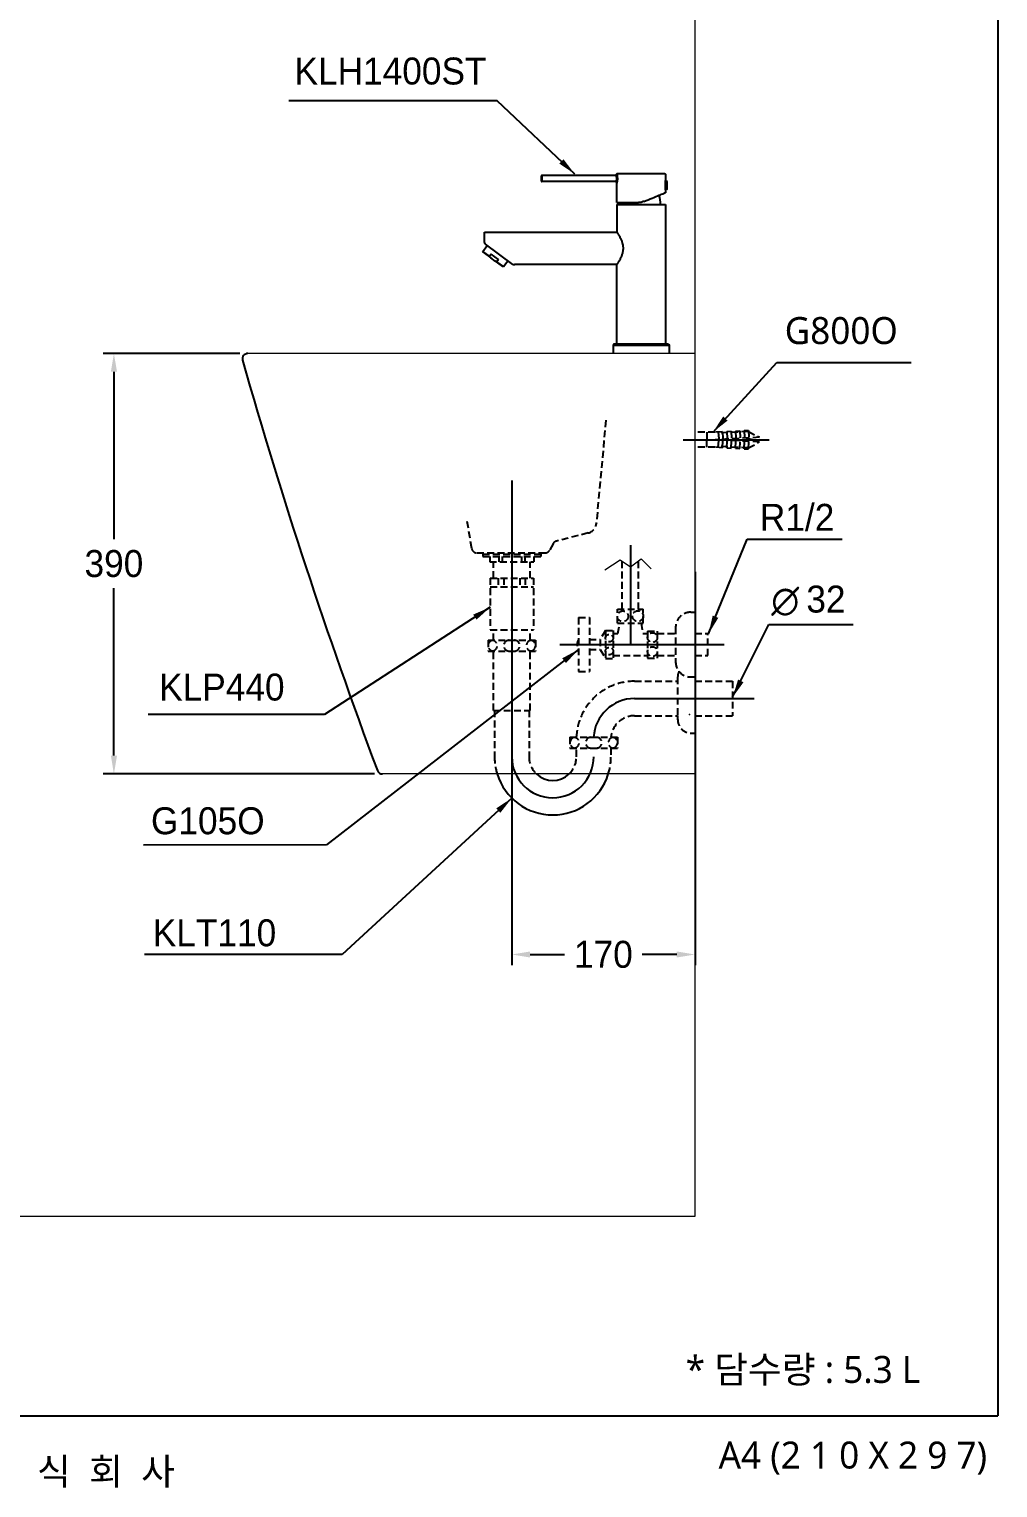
# Model space of a CAD drawing. Header units: millimetres. Extents: x 0 to 1800, y -67 to 2530.
# Drawn here: x 901 to 1800, y -67 to 1286 of the extents above; entities that cross this region are included whole.
import ezdxf
from ezdxf.enums import TextEntityAlignment as Align
from ezdxf.lldxf.tags import DXFTag

# ---------------------------------------------------------------- set-up
doc = ezdxf.new("R2010")
doc.units = ezdxf.units.MM
doc.linetypes.add('DASHED2', pattern=[9.525, 6.35, -3.175])
doc.layers.get('Defpoints').update_dxf_attribs({"color": 1})
for name, color, linetype in [('61', 7, 'Continuous'), ('TEXT', 7, 'Continuous'), ('내부선 및 부속', 4, 'Continuous'), ('도각라인', 7, 'Continuous'), ('외형선', 3, 'Continuous'), ('점선', 6, 'DASHED2'), ('중심선', 1, 'DASHED'), ('치수선', 7, 'Continuous')]:
    doc.layers.add(name, color=color, linetype=linetype)
doc.styles.add('140911', font='HBATANG.TTF')
doc.styles.add('____', font='')
doc.styles.add('맑은고딕_치수', font='malgun.ttf', dxfattribs={"height": 25})
doc.styles.add('맑은고딕_통일', font='malgun.ttf', dxfattribs={"height": 25})
doc.styles.add('타이틀', font='H2GTRM.TTF', dxfattribs={"height": 25})
doc.styles.get('____').set_extended_font_data('굴림')
tags = doc.linetypes.add('DASHED', pattern=[25.72, 12.86, -12.86]).pattern_tags.tags
tags[6:7] = [DXFTag(74, 4), DXFTag(75, 0), DXFTag(340, '0'), DXFTag(46, 0.0), DXFTag(50, 0.0), DXFTag(44, 0.0), DXFTag(45, 0.0)]
tags[4:5] = [DXFTag(74, 4), DXFTag(75, 0), DXFTag(340, '0'), DXFTag(46, 0.0), DXFTag(50, 0.0), DXFTag(44, 0.0), DXFTag(45, 0.0)]
doc.dimstyles.new('MSADIM', dxfattribs={"dimtxt": 33, "dimasz": 17, "dimexe": 10, "dimexo": 7.5, "dimgap": 10, "dimtad": 0, "dimtih": 1, "dimtoh": 1, "dimdec": 0, "dimzin": 1, "dimdsep": 46, "dimtxsty": '____', "dimcen": 11.25, "dimadec": 0, "dimazin": 0, "dimtfac": 1, "dimtdec": 0, "dimtix": 1, "dimtmove": 0, "dimatfit": 3, "dimfxl": 0, "dimtolj": 1, "dimtzin": 1, "dimarcsym": 0})

# ---------------------------------------------------------------- blocks, each defined once
blk = doc.blocks.new('*D1')
at = {"color": 0, "lineweight": -2}
for p, q in [((1519, 782.6), (1519, 417.7)), ((1349, 603.6), (1349, 417.7)), ((1366, 427.7), (1398, 427.7)), ((1502, 427.7), (1469.9, 427.7))]:
    blk.add_line(p, q, dxfattribs=at)
at = {"color": 0}
for points in [[(1366, 430.5), (1366, 424.9), (1349, 427.7)], [(1502, 430.5), (1502, 424.9), (1519, 427.7)]]:
    blk.add_solid(points, dxfattribs=at)
at = {"layer": 'Defpoints', "color": 0}
for p in [(1519, 790.1), (1349, 611.1), (1519, 427.7)]:
    blk.add_point(p, dxfattribs=at)
at = {"color": 0, "insert": (1434, 427.7), "char_height": 25, "attachment_point": 5, "style": '____'}
blk.add_mtext('\\A1;170', dxfattribs=at)
blk = doc.blocks.new('*D13')
at = {"color": 0, "lineweight": -2}
for p, q in [((1096.5, 985.1), (969.8, 985.1)), ((979.8, 968.1), (979.8, 812.9)), ((979.8, 612.1), (979.8, 767.3)), ((1221.5, 595.1), (969.8, 595.1))]:
    blk.add_line(p, q, dxfattribs=at)
at = {"color": 0}
for points in [[(977, 968.1), (982.7, 968.1), (979.8, 985.1)], [(977, 612.1), (982.7, 612.1), (979.8, 595.1)]]:
    blk.add_solid(points, dxfattribs=at)
at = {"layer": 'Defpoints', "color": 0}
for p in [(1104, 985.1), (979.8, 595.1), (1229, 595.1)]:
    blk.add_point(p, dxfattribs=at)
at = {"color": 0, "insert": (979.8, 790.1), "char_height": 25, "attachment_point": 5, "style": '____'}
blk.add_mtext('\\A1;390', dxfattribs=at)

msp = doc.modelspace()

# ---------------------------------------------------------------- linework, layer by layer
at = {"layer": '61', "lineweight": 18}
msp.add_point((1513.8, 650.3), dxfattribs=at)
at = {"layer": '내부선 및 부속', "lineweight": -3}
for p, q in [((1376.3, 1149.9), (1376.3, 1147.4)), ((1376.8, 1150.4), (1376.8, 1147.4)), ((1376.8, 1150.4), (1445.3, 1150.4)), ((1491.6, 1151.2), (1491.6, 1145.5)), ((1376.3, 1147.4), (1376.3, 1144.9)), ((1376.8, 1147.4), (1376.8, 1144.4)), ((1445.3, 1144.4), (1376.8, 1144.4)), ((1446.5, 1125.1), (1446.4, 1143.2)), ((1446.4, 1143.2), (1446.4, 1143.2)), ((1491.5, 1139.3), (1491.3, 1139.3)), ((1491.4, 1143), (1491.5, 1143)), ((1491.5, 1136.8), (1491.5, 1145.5)), ((1491.5, 1136.9), (1491.5, 1134.1)), ((1492.5, 1136.8), (1491.5, 1136.8)), ((1491.5, 1136.8), (1492.5, 1136.8)), ((1491.6, 1145.5), (1492.5, 1145.5)), ((1492.5, 1136.8), (1492.5, 1145.5)), ((1446.5, 1123.1), (1491.5, 1123.1)), ((1446.5, 1123.1), (1446.5, 1097.6)), ((1486.6, 1123.3), (1486.6, 1123.3)), ((1491.5, 1123.1), (1491.5, 993.6)), ((1323.7, 1088.1), (1323.7, 1097.6)), ((1323.7, 1097.6), (1324.7, 1097.6)), ((1324.7, 1097.6), (1446.5, 1097.6)), ((1322.2, 1079.7), (1326.3, 1085.2)), ((1350, 1067.6), (1324.5, 1086.5)), ((1322.4, 1079), (1322.2, 1079.7)), ((1328.3, 1075.2), (1322.2, 1079.7)), ((1322.4, 1079), (1329.4, 1073.8)), ((1329.8, 1077.2), (1328.3, 1075.2)), ((1333.5, 1070.8), (1329.4, 1073.8)), ((1336.6, 1072.2), (1329.8, 1077.2)), ((1333.5, 1070.8), (1340.5, 1065.6)), ((1336.6, 1072.2), (1335.2, 1070.2)), ((1341.2, 1065.7), (1335.2, 1070.2)), ((1341.2, 1065.7), (1345.3, 1071.1)), ((1341.2, 1065.7), (1340.5, 1065.6)), ((1350, 1067.6), (1351.7, 1067.6)), ((1446.5, 1067.6), (1351.5, 1067.6)), ((1446.5, 993.6), (1446.5, 1067.6)), ((1443, 992.6), (1443, 985.1)), ((1495, 992.6), (1443, 992.6)), ((1494, 993.6), (1444, 993.6)), ((1495, 992.6), (1495, 985.1))]:
    msp.add_line(p, q, dxfattribs=at)
at = {"layer": '내부선 및 부속'}
msp.add_line((1491, 1151.8), (1446.9, 1151.8), dxfattribs=at)
at = {"layer": '내부선 및 부속', "lineweight": -3}
for centre, radius, start, end in [((1376.8, 1149.9), 0.5, 90, 180), ((1376.8, 1144.9), 0.5, 180, 270), ((1479.7, 1123), 28.4, 175.7529, 179.7977), ((1444, 992.6), 1, 90, 180), ((1446.2, 994.6), 1, 270, 284.4784)]:
    msp.add_arc(centre, radius, start, end, dxfattribs=at)
at = {"layer": '내부선 및 부속'}
msp.add_arc((1445.1, 1143.2), 1.23, 0.8114, 81.1264, dxfattribs=at)
at = {"layer": '내부선 및 부속', "lineweight": -3, "extrusion": (0, 0, -1)}
for centre, radius, start, end in [((-1458.3, 1123), 28.4, 162.2974, 179.4652), ((-1491.7, 994.6), 1, 270, 284.4788), ((-1494, 992.6), 1, 90, 180)]:
    msp.add_arc(centre, radius, start, end, dxfattribs=at)
at = {"layer": '내부선 및 부속', "linetype": 'Continuous'}
for radius, start, end in [(54, 197.2353, 342.7647), (22, 226.6583, 313.3417)]:
    msp.add_arc((1387, 611.1), radius, start, end, dxfattribs=at)
at = {"layer": '내부선 및 부속', "lineweight": -3, "extrusion": (0, 0, -1)}
for major_axis, start_param, end_param in [((-19.2, 0), 2.912682, 3.141593), ((19.2, 0), 0, 0.228911)]:
    msp.add_ellipse((1473.8, 1141.1), major_axis=major_axis, ratio=0.999887, start_param=start_param, end_param=end_param, dxfattribs=at)
at = {"layer": '내부선 및 부속', "lineweight": -3}
for points, weights in [([(1446.3, 1151.1), (1446.1, 1150.7), (1445.7, 1150.4), (1445.2, 1150.4)], [0.955156664612, 0.862454570136, 0.877403186498, 1.0000025137]), ([(1446.3, 1151.3), (1446.3, 1151.2), (1446.3, 1151.2), (1446.3, 1151.1)], [1.00001310391, 0.982984306088, 0.968032165351, 0.9551566817])]:
    msp.add_rational_spline(points, weights, degree=3, dxfattribs=at)
for points, knots in [([(1445.3, 1150.4), (1445.3, 1150.4), (1445.3, 1150.4), (1445.4, 1150.4), (1445.4, 1150.4), (1445.4, 1150.4), (1445.4, 1150.4), (1445.4, 1150.4), (1445.4, 1150.4), (1445.4, 1150.4), (1445.4, 1150.4), (1445.4, 1150.4), (1445.4, 1150.4), (1445.4, 1150.4), (1445.4, 1150.4), (1445.4, 1150.4), (1445.4, 1150.4), (1445.4, 1150.4), (1445.4, 1150.4), (1445.4, 1150.4), (1445.4, 1150.4), (1445.4, 1150.4), (1445.4, 1150.3), (1445.4, 1150.3), (1445.4, 1150.3), (1445.4, 1150.3), (1445.5, 1150.3), (1445.5, 1150.2), (1445.5, 1150.2), (1445.5, 1150.2), (1445.5, 1150.2), (1445.5, 1150.2), (1445.5, 1150.1), (1445.5, 1150.1), (1445.5, 1150.1), (1445.5, 1150.1), (1445.5, 1150.1), (1445.5, 1150.1)], [-0.209397, -0.209397, -0.209397, -0.209397, 0, 0, 0, 0.002393, 0.018705, 0.034194, 0.04886, 0.062703, 0.075723, 0.08792, 0.099294, 0.109845, 0.119573, 0.128478, 0.13656, 0.143819, 0.150255, 0.155868, 0.182678, 0.239411, 0.326063, 0.442631, 0.495861, 0.546574, 0.594773, 0.640459, 0.683634, 0.724301, 0.761364, 0.7992, 0.837808, 0.877192, 0.91735, 0.958286, 1, 1, 1, 1]), ([(1445.5, 1150.1), (1445.6, 1150.1), (1445.6, 1150), (1445.6, 1150), (1445.6, 1150), (1445.6, 1150), (1445.6, 1150), (1445.6, 1150), (1445.6, 1150), (1445.6, 1149.9), (1445.6, 1149.9), (1445.6, 1149.9), (1445.6, 1149.9), (1445.6, 1149.9), (1445.6, 1149.9), (1445.6, 1149.8), (1445.6, 1149.8), (1445.7, 1149.8), (1445.7, 1149.8), (1445.7, 1149.8), (1445.7, 1149.8), (1445.7, 1149.7), (1445.7, 1149.7), (1445.7, 1149.7), (1445.7, 1149.7), (1445.7, 1149.7), (1445.7, 1149.7), (1445.7, 1149.6), (1445.7, 1149.6), (1445.7, 1149.6), (1445.7, 1149.6), (1445.7, 1149.6), (1445.8, 1149.5), (1445.8, 1149.5), (1445.8, 1149.5), (1445.8, 1149.5), (1445.8, 1149.4), (1445.8, 1149.4), (1445.8, 1149.3), (1445.8, 1149.3), (1445.9, 1149.2), (1445.9, 1149.1), (1445.9, 1149.1), (1445.9, 1149), (1445.9, 1148.9), (1445.9, 1148.9), (1446, 1148.8), (1446, 1148.7), (1446, 1148.6), (1446, 1148.5), (1446, 1148.4), (1446.1, 1148.2), (1446.1, 1148.1), (1446.1, 1147.9), (1446.1, 1147.8), (1446.1, 1147.7), (1446.1, 1147.5), (1446.1, 1147.4), (1446.1, 1147.2), (1446.1, 1146.9), (1446.1, 1146.7), (1446.1, 1146.4), (1446, 1146.1), (1446, 1145.8), (1445.9, 1145.6), (1445.9, 1145.5), (1445.9, 1145.3), (1445.8, 1145.2), (1445.8, 1145.1), (1445.7, 1145), (1445.7, 1144.9), (1445.7, 1144.9), (1445.7, 1144.8), (1445.6, 1144.8), (1445.6, 1144.7), (1445.6, 1144.7), (1445.6, 1144.7), (1445.6, 1144.7), (1445.6, 1144.6), (1445.6, 1144.6), (1445.5, 1144.6), (1445.5, 1144.6), (1445.5, 1144.6), (1445.5, 1144.6), (1445.5, 1144.6), (1445.5, 1144.6), (1445.5, 1144.6), (1445.5, 1144.6), (1445.5, 1144.6), (1445.5, 1144.6), (1445.5, 1144.6), (1445.5, 1144.5), (1445.5, 1144.5), (1445.5, 1144.5), (1445.5, 1144.5), (1445.5, 1144.5), (1445.5, 1144.5), (1445.5, 1144.5), (1445.5, 1144.5), (1445.5, 1144.5), (1445.5, 1144.5), (1445.5, 1144.5), (1445.5, 1144.5), (1445.5, 1144.5), (1445.5, 1144.5), (1445.5, 1144.5), (1445.5, 1144.5), (1445.5, 1144.5), (1445.5, 1144.5), (1445.5, 1144.5), (1445.5, 1144.5), (1445.4, 1144.5), (1445.4, 1144.5), (1445.4, 1144.5), (1445.4, 1144.5), (1445.4, 1144.5), (1445.4, 1144.5), (1445.4, 1144.5), (1445.4, 1144.5), (1445.4, 1144.5), (1445.4, 1144.5), (1445.4, 1144.5), (1445.4, 1144.4), (1445.4, 1144.4), (1445.4, 1144.4), (1445.4, 1144.4), (1445.4, 1144.4), (1445.4, 1144.4)], [0, 0, 0, 0, 0.003821, 0.007642, 0.011463, 0.015284, 0.019106, 0.022929, 0.026751, 0.030574, 0.034397, 0.038221, 0.042045, 0.045869, 0.049693, 0.053518, 0.057343, 0.061169, 0.064995, 0.068821, 0.072648, 0.076474, 0.080302, 0.084129, 0.087957, 0.091785, 0.095614, 0.099442, 0.103272, 0.107101, 0.110931, 0.114761, 0.118592, 0.122423, 0.126254, 0.130085, 0.133917, 0.14478, 0.155666, 0.166576, 0.177509, 0.188466, 0.199448, 0.210455, 0.221487, 0.232545, 0.243629, 0.254739, 0.265875, 0.28557, 0.304959, 0.324047, 0.342838, 0.361336, 0.379548, 0.397476, 0.415127, 0.432506, 0.464115, 0.495808, 0.527618, 0.56918, 0.612842, 0.65866, 0.680764, 0.704971, 0.731284, 0.759706, 0.790239, 0.806154, 0.821057, 0.834946, 0.847821, 0.859684, 0.870532, 0.880368, 0.889189, 0.896998, 0.903792, 0.909574, 0.914341, 0.918095, 0.920836, 0.922563, 0.923277, 0.925206, 0.92713, 0.929049, 0.930964, 0.932873, 0.934777, 0.936676, 0.938571, 0.94046, 0.942344, 0.944224, 0.946098, 0.947968, 0.949832, 0.951692, 0.953546, 0.955396, 0.95724, 0.95908, 0.960914, 0.962744, 0.964569, 0.966388, 0.968203, 0.970013, 0.971818, 0.973618, 0.975412, 0.977202, 0.978987, 0.980767, 0.982542, 0.984312, 0.986077, 0.987838, 0.989593, 0.991343, 0.993088, 0.994829, 0.996564, 0.998294, 1, 1, 1, 1]), ([(1446.9, 1151.8), (1446.9, 1151.8), (1446.8, 1151.8), (1446.8, 1151.7), (1446.8, 1151.7), (1446.7, 1151.7), (1446.5, 1151.6), (1446.4, 1151.4), (1446.3, 1151.3), (1446.3, 1151.3)], [-0.074984, -0.074984, -0.074984, -0.074984, 0, 0, 0, 0.191666, 0.54292, 0.894174, 1, 1, 1, 1]), ([(1446.7, 1151.1), (1446.7, 1151.1), (1446.7, 1151.1), (1446.7, 1151.1), (1446.7, 1151.2), (1446.7, 1151.2), (1446.7, 1151.2), (1446.7, 1151.2), (1446.7, 1151.2), (1446.7, 1151.2), (1446.7, 1151.2), (1446.7, 1151.2), (1446.7, 1151.2), (1446.6, 1151.2), (1446.6, 1151.2), (1446.6, 1151.2), (1446.6, 1151.2), (1446.6, 1151.2), (1446.6, 1151.2), (1446.6, 1151.3), (1446.6, 1151.3), (1446.6, 1151.3), (1446.6, 1151.3), (1446.6, 1151.3), (1446.6, 1151.3), (1446.6, 1151.3), (1446.6, 1151.3), (1446.6, 1151.3), (1446.6, 1151.3), (1446.6, 1151.3), (1446.5, 1151.3), (1446.5, 1151.3), (1446.5, 1151.3), (1446.5, 1151.3), (1446.5, 1151.3), (1446.5, 1151.3), (1446.5, 1151.3), (1446.5, 1151.3), (1446.5, 1151.3), (1446.5, 1151.3), (1446.5, 1151.3), (1446.5, 1151.3), (1446.5, 1151.3)], [0, 0, 0, 0, 0.023127, 0.046347, 0.06966, 0.093066, 0.116565, 0.140157, 0.163843, 0.187622, 0.211494, 0.235461, 0.259521, 0.283676, 0.307926, 0.332271, 0.356712, 0.381248, 0.405881, 0.43061, 0.455436, 0.48036, 0.505382, 0.530502, 0.555721, 0.58104, 0.606458, 0.631976, 0.657595, 0.683315, 0.709137, 0.73506, 0.761086, 0.787215, 0.813448, 0.839784, 0.866224, 0.892769, 0.919418, 0.946173, 0.973033, 1, 1, 1, 1]), ([(1446.5, 1143.2), (1446.5, 1143.2), (1446.5, 1143.2), (1446.5, 1143.2), (1446.5, 1143.2), (1446.5, 1143.2), (1446.5, 1143.2), (1446.5, 1143.2), (1446.5, 1143.2), (1446.5, 1143.2), (1446.5, 1143.2), (1446.5, 1143.2), (1446.5, 1143.2), (1446.6, 1143.2), (1446.6, 1143.2), (1446.6, 1143.2), (1446.6, 1143.2), (1446.6, 1143.2), (1446.6, 1143.2), (1446.6, 1143.2), (1446.6, 1143.2), (1446.6, 1143.2), (1446.6, 1143.3), (1446.6, 1143.3), (1446.6, 1143.3), (1446.6, 1143.3), (1446.6, 1143.3), (1446.6, 1143.3), (1446.6, 1143.3), (1446.6, 1143.3), (1446.6, 1143.3), (1446.6, 1143.3), (1446.6, 1143.3), (1446.6, 1143.3), (1446.6, 1143.3), (1446.6, 1143.3), (1446.6, 1143.3), (1446.6, 1143.3), (1446.7, 1143.3), (1446.7, 1143.4), (1446.7, 1143.4), (1446.7, 1143.4), (1446.7, 1143.4), (1446.7, 1143.4), (1446.7, 1143.4), (1446.7, 1143.4), (1446.7, 1143.4), (1446.7, 1143.4), (1446.7, 1143.4), (1446.7, 1143.4), (1446.7, 1143.5), (1446.8, 1143.6), (1446.8, 1143.7), (1446.9, 1143.9), (1446.9, 1144.1), (1447, 1144.3), (1447, 1144.6), (1447.1, 1144.9), (1447.1, 1145.2), (1447.2, 1145.6), (1447.2, 1146), (1447.3, 1146.4), (1447.3, 1146.9), (1447.3, 1147.4), (1447.3, 1147.8), (1447.2, 1148.2), (1447.2, 1148.5), (1447.2, 1148.9), (1447.1, 1149.2), (1447.1, 1149.5), (1447.1, 1149.8), (1447, 1150.1), (1447, 1150.2), (1446.9, 1150.4), (1446.9, 1150.4), (1446.9, 1150.5), (1446.9, 1150.5), (1446.9, 1150.5), (1446.9, 1150.6), (1446.9, 1150.6), (1446.9, 1150.7), (1446.9, 1150.7), (1446.8, 1150.8), (1446.8, 1150.8), (1446.8, 1150.8), (1446.8, 1150.9), (1446.8, 1150.9), (1446.8, 1150.9), (1446.8, 1151), (1446.8, 1151), (1446.8, 1151), (1446.8, 1151.1), (1446.7, 1151.1), (1446.7, 1151.1), (1446.7, 1151.1)], [-0.000001, -0.000001, -0.000001, -0.000001, 0, 0, 0, 0.002658, 0.005314, 0.007968, 0.010619, 0.013269, 0.015916, 0.018562, 0.021206, 0.023848, 0.02649, 0.029129, 0.031768, 0.034406, 0.037042, 0.039678, 0.042314, 0.044949, 0.047583, 0.050218, 0.052852, 0.055486, 0.058121, 0.060756, 0.063391, 0.066027, 0.068664, 0.071301, 0.073939, 0.076579, 0.07922, 0.081862, 0.084506, 0.087151, 0.089798, 0.092447, 0.095098, 0.097751, 0.100407, 0.103065, 0.105725, 0.108388, 0.111054, 0.113723, 0.116395, 0.11907, 0.121749, 0.152939, 0.184005, 0.215157, 0.246605, 0.278292, 0.3098, 0.341343, 0.373138, 0.415702, 0.457931, 0.500353, 0.543038, 0.585266, 0.627561, 0.659344, 0.690857, 0.72231, 0.753911, 0.785189, 0.816248, 0.847291, 0.87852, 0.884373, 0.89021, 0.896033, 0.901844, 0.907642, 0.913431, 0.919211, 0.924983, 0.93075, 0.936512, 0.942271, 0.948028, 0.953785, 0.959543, 0.965303, 0.971068, 0.976838, 0.982614, 0.988399, 0.994194, 1, 1, 1, 1]), ([(1491, 1151.8), (1491, 1151.8), (1491.1, 1151.7), (1491.3, 1151.7), (1491.4, 1151.6), (1491.5, 1151.5), (1491.5, 1151.3), (1491.6, 1151.2), (1491.6, 1151.1)], [0, 0, 0, 0, 0.239274, 0.368404, 0.500176, 0.631917, 0.760967, 1, 1, 1, 1]), ([(1445.4, 1144.4), (1445.4, 1144.4), (1445.4, 1144.4), (1445.4, 1144.4), (1445.4, 1144.4), (1445.4, 1144.4), (1445.4, 1144.4), (1445.4, 1144.4), (1445.4, 1144.4), (1445.4, 1144.4), (1445.4, 1144.4), (1445.4, 1144.4), (1445.4, 1144.4), (1445.4, 1144.4), (1445.4, 1144.4), (1445.4, 1144.4), (1445.4, 1144.4), (1445.4, 1144.4), (1445.4, 1144.4), (1445.4, 1144.4), (1445.4, 1144.4), (1445.4, 1144.4), (1445.4, 1144.4), (1445.4, 1144.4), (1445.4, 1144.4), (1445.4, 1144.4), (1445.4, 1144.4), (1445.4, 1144.4), (1445.3, 1144.4), (1445.3, 1144.4), (1445.3, 1144.4), (1445.3, 1144.4), (1445.3, 1144.4), (1445.3, 1144.4), (1445.3, 1144.4), (1445.3, 1144.4), (1445.3, 1144.4), (1445.3, 1144.4), (1445.3, 1144.4), (1445.3, 1144.4)], [0, 0, 0, 0, 0.000343, 0.029579, 0.058732, 0.087799, 0.116783, 0.145683, 0.174499, 0.203231, 0.231879, 0.260443, 0.288923, 0.317319, 0.345631, 0.373859, 0.402003, 0.430064, 0.45804, 0.485933, 0.513742, 0.541467, 0.569109, 0.596666, 0.624141, 0.651531, 0.678838, 0.706061, 0.7332, 0.760256, 0.787228, 0.814117, 0.840922, 0.867644, 0.894282, 0.920836, 0.947308, 0.973696, 1, 1, 1, 1]), ([(1491.5, 1144.1), (1491.5, 1144), (1491.5, 1144), (1491.5, 1143.9), (1491.5, 1143.9), (1491.5, 1143.8), (1491.5, 1143.8), (1491.5, 1143.8), (1491.4, 1143.7), (1491.4, 1143.5), (1491.4, 1143.3), (1491.4, 1143.1), (1491.4, 1143), (1491.4, 1142.9), (1491.4, 1142.8), (1491.3, 1142.8), (1491.3, 1142.6), (1491.3, 1142.4), (1491.3, 1142.2), (1491.3, 1142), (1491.3, 1142), (1491.3, 1141.9), (1491.3, 1141.9), (1491.3, 1141.8), (1491.3, 1141.7), (1491.3, 1141.4), (1491.3, 1141.2), (1491.3, 1141), (1491.3, 1140.9), (1491.3, 1140.7), (1491.3, 1140.7), (1491.3, 1140.7), (1491.3, 1140.6), (1491.3, 1140.5), (1491.3, 1140.3), (1491.3, 1140.1), (1491.3, 1139.9), (1491.3, 1139.8), (1491.3, 1139.7), (1491.3, 1139.6), (1491.3, 1139.6), (1491.3, 1139.4), (1491.3, 1139.2), (1491.3, 1139), (1491.4, 1138.9), (1491.4, 1138.8), (1491.4, 1138.8), (1491.4, 1138.7), (1491.4, 1138.7), (1491.4, 1138.6), (1491.4, 1138.6), (1491.4, 1138.4), (1491.4, 1138.3), (1491.4, 1138.2), (1491.4, 1138.1), (1491.4, 1138.1), (1491.5, 1138.1), (1491.5, 1138), (1491.5, 1138), (1491.5, 1138), (1491.5, 1137.9), (1491.5, 1137.9), (1491.5, 1137.8), (1491.5, 1137.8), (1491.5, 1137.8), (1491.5, 1137.7), (1491.5, 1137.7), (1491.5, 1137.7), (1491.5, 1137.7), (1491.5, 1137.7)], [0, 0, 0, 0, 0.034606, 0.034606, 0.053171, 0.062454, 0.062454, 0.071736, 0.071736, 0.108867, 0.145997, 0.183128, 0.183128, 0.201693, 0.201693, 0.220258, 0.220258, 0.257389, 0.29452, 0.29452, 0.313085, 0.313085, 0.322367, 0.322367, 0.33165, 0.368781, 0.405911, 0.405911, 0.443042, 0.443042, 0.452324, 0.452324, 0.461607, 0.480172, 0.480172, 0.517303, 0.554433, 0.554433, 0.572999, 0.572999, 0.591564, 0.591564, 0.628695, 0.665825, 0.665825, 0.68439, 0.693673, 0.693673, 0.702956, 0.702956, 0.740086, 0.740086, 0.777217, 0.814347, 0.814347, 0.82363, 0.82363, 0.832913, 0.832913, 0.851478, 0.851478, 0.888608, 0.925739, 0.925739, 0.944304, 0.944304, 0.96287, 0.96287, 1, 1, 1, 1]), ([(1492.9, 1141.1), (1492.9, 1141.2), (1492.9, 1141.2), (1492.9, 1141.3), (1492.9, 1141.3), (1492.9, 1141.4), (1492.9, 1141.4), (1492.9, 1141.4), (1492.9, 1141.4), (1492.9, 1141.5), (1492.9, 1141.5), (1492.9, 1141.6), (1492.9, 1141.6), (1492.9, 1141.6), (1492.9, 1141.6), (1492.9, 1141.6), (1492.9, 1141.7), (1492.9, 1141.7), (1492.9, 1141.7), (1492.9, 1141.8), (1492.9, 1141.8), (1492.9, 1141.8), (1492.9, 1141.8), (1492.9, 1141.8), (1492.8, 1141.9), (1492.8, 1141.9), (1492.8, 1141.9), (1492.8, 1141.9), (1492.8, 1141.9), (1492.8, 1141.9), (1492.8, 1141.9), (1492.8, 1141.9), (1492.8, 1141.9), (1492.8, 1141.9), (1492.8, 1141.9), (1492.8, 1141.9), (1492.8, 1141.9), (1492.8, 1141.9), (1492.8, 1141.9), (1492.8, 1141.8), (1492.8, 1141.8), (1492.8, 1141.8), (1492.8, 1141.8), (1492.8, 1141.8), (1492.8, 1141.8), (1492.8, 1141.7), (1492.7, 1141.7), (1492.7, 1141.7), (1492.7, 1141.6), (1492.7, 1141.6), (1492.7, 1141.6), (1492.7, 1141.5), (1492.7, 1141.5), (1492.7, 1141.5), (1492.7, 1141.4), (1492.7, 1141.4), (1492.7, 1141.3), (1492.7, 1141.3), (1492.7, 1141.2), (1492.7, 1141.2), (1492.7, 1141.2)], [0, 0, 0, 0, 0.0625, 0.0625, 0.09375, 0.09375, 0.109375, 0.109375, 0.125, 0.125, 0.1875, 0.1875, 0.203125, 0.203125, 0.21875, 0.21875, 0.25, 0.25, 0.3125, 0.3125, 0.328125, 0.328125, 0.34375, 0.375, 0.40625, 0.40625, 0.421875, 0.421875, 0.4375, 0.4375, 0.5, 0.5, 0.53125, 0.53125, 0.546875, 0.546875, 0.5625, 0.5625, 0.625, 0.625, 0.640625, 0.640625, 0.65625, 0.65625, 0.6875, 0.6875, 0.75, 0.75, 0.78125, 0.78125, 0.8125, 0.84375, 0.84375, 0.875, 0.875, 0.9375, 0.9375, 0.96875, 0.96875, 1, 1, 1, 1]), ([(1492.7, 1141.2), (1492.7, 1141.1), (1492.7, 1141.1), (1492.7, 1141), (1492.7, 1141), (1492.7, 1140.9), (1492.7, 1140.9), (1492.7, 1140.9), (1492.7, 1140.9), (1492.7, 1140.8), (1492.7, 1140.8), (1492.7, 1140.7), (1492.7, 1140.7), (1492.7, 1140.7), (1492.7, 1140.7), (1492.7, 1140.7), (1492.7, 1140.6), (1492.7, 1140.6), (1492.8, 1140.6), (1492.8, 1140.5), (1492.8, 1140.5), (1492.8, 1140.5), (1492.8, 1140.5), (1492.8, 1140.5), (1492.8, 1140.4), (1492.8, 1140.4), (1492.8, 1140.4), (1492.8, 1140.4), (1492.8, 1140.4), (1492.8, 1140.4), (1492.8, 1140.4), (1492.8, 1140.4), (1492.8, 1140.4), (1492.8, 1140.4), (1492.8, 1140.4), (1492.8, 1140.4), (1492.8, 1140.4), (1492.8, 1140.4), (1492.8, 1140.4), (1492.9, 1140.5), (1492.9, 1140.5), (1492.9, 1140.5), (1492.9, 1140.5), (1492.9, 1140.5), (1492.9, 1140.5), (1492.9, 1140.5), (1492.9, 1140.6), (1492.9, 1140.6), (1492.9, 1140.6), (1492.9, 1140.7), (1492.9, 1140.7), (1492.9, 1140.8), (1492.9, 1140.8), (1492.9, 1140.8), (1492.9, 1140.9), (1492.9, 1140.9), (1492.9, 1141), (1492.9, 1141), (1492.9, 1141.1), (1492.9, 1141.1), (1492.9, 1141.1)], [0, 0, 0, 0, 0.0625, 0.0625, 0.09375, 0.09375, 0.109375, 0.109375, 0.125, 0.125, 0.1875, 0.1875, 0.203125, 0.203125, 0.21875, 0.21875, 0.25, 0.25, 0.3125, 0.3125, 0.328125, 0.328125, 0.34375, 0.375, 0.40625, 0.40625, 0.421875, 0.421875, 0.4375, 0.4375, 0.5, 0.5, 0.53125, 0.53125, 0.546875, 0.546875, 0.5625, 0.5625, 0.625, 0.625, 0.640625, 0.640625, 0.65625, 0.65625, 0.6875, 0.6875, 0.75, 0.75, 0.78125, 0.78125, 0.8125, 0.84375, 0.84375, 0.875, 0.875, 0.9375, 0.9375, 0.96875, 0.96875, 1, 1, 1, 1]), ([(1446.5, 1125.1), (1446.6, 1125.1), (1447.1, 1125.1), (1447.9, 1125.1), (1448.9, 1125.1), (1451.8, 1125.1), (1458.4, 1125.1), (1463.7, 1125.1), (1466.4, 1125.1)], [-0.289728, -0.289728, -0.289728, -0.289728, 0, 0, 0, 0.333333, 0.666667, 1, 1, 1, 1]), ([(1466.4, 1125.1), (1466.4, 1125.1), (1466.5, 1125.1), (1466.5, 1125.1), (1466.5, 1125.1), (1466.5, 1125.1)], [0, 0, 0, 0, 0.925252, 0.925252, 1, 1, 1, 1]), ([(1471.6, 1126.1), (1474.2, 1127.2), (1479.3, 1129.2), (1485.9, 1131.9), (1490.4, 1133.7), (1491.5, 1134.1), (1491.5, 1134.1)], [0, 0, 0, 0, 0.250034, 0.500067, 0.750101, 1, 1, 1, 1]), ([(1446.5, 1097.6), (1446.5, 1097.6), (1446.5, 1097.6), (1446.5, 1097.6), (1446.5, 1097.6), (1446.5, 1097.6), (1446.5, 1097.6), (1446.5, 1097.6), (1446.5, 1097.6), (1446.6, 1097.5), (1446.6, 1097.4), (1446.7, 1097.2), (1446.8, 1097.1), (1446.9, 1096.9), (1446.9, 1096.9), (1447, 1096.9), (1447, 1096.8), (1447.1, 1096.7), (1447.2, 1096.5), (1447.4, 1096.2), (1447.5, 1096), (1447.7, 1095.7), (1447.8, 1095.5), (1447.9, 1095.4), (1447.9, 1095.3), (1448, 1095.2), (1448.1, 1095.1), (1448.3, 1094.7), (1448.4, 1094.5), (1448.8, 1093.9), (1449, 1093.5), (1449.3, 1092.9), (1449.5, 1092.5), (1449.7, 1092.1), (1449.7, 1092), (1449.8, 1091.9), (1449.8, 1091.8), (1450, 1091.5), (1450.1, 1091.2), (1450.4, 1090.6), (1450.6, 1090.2), (1450.9, 1089.3), (1451.1, 1088.9), (1451.3, 1088.2), (1451.3, 1088), (1451.5, 1087.7), (1451.5, 1087.6), (1451.5, 1087.4), (1451.5, 1087.3), (1451.6, 1087.2), (1451.6, 1087.1), (1451.7, 1086.6), (1451.8, 1086.1), (1452, 1085.1), (1452.1, 1084.6), (1452.1, 1084), (1452.2, 1083.8), (1452.2, 1083.6), (1452.2, 1083.5), (1452.2, 1083.4), (1452.2, 1083.1), (1452.2, 1082.9), (1452.2, 1082.6)], [0, 0, 0, 0, 0.005985, 0.005985, 0.013812, 0.013812, 0.029465, 0.029465, 0.060773, 0.060773, 0.123388, 0.123388, 0.186003, 0.186003, 0.19383, 0.19383, 0.201657, 0.217311, 0.248618, 0.248618, 0.311234, 0.311234, 0.342541, 0.342541, 0.358195, 0.358195, 0.373849, 0.373849, 0.436464, 0.436464, 0.499079, 0.499079, 0.561694, 0.561694, 0.569521, 0.569521, 0.577348, 0.593002, 0.624309, 0.624309, 0.686924, 0.686924, 0.749539, 0.749539, 0.780847, 0.780847, 0.796501, 0.796501, 0.804328, 0.804328, 0.812155, 0.812155, 0.87477, 0.87477, 0.937385, 0.937385, 0.953039, 0.960866, 0.960866, 0.968692, 0.968692, 1, 1, 1, 1]), ([(1323.7, 1088.1), (1323.7, 1088), (1323.7, 1087.9), (1323.7, 1087.7), (1323.8, 1087.6), (1323.8, 1087.5), (1323.8, 1087.4), (1323.8, 1087.4), (1323.9, 1087.3), (1323.9, 1087.3), (1323.9, 1087.2), (1324, 1087.1), (1324.1, 1087), (1324.1, 1086.9), (1324.2, 1086.8), (1324.2, 1086.8), (1324.2, 1086.8), (1324.3, 1086.7), (1324.3, 1086.7), (1324.4, 1086.6), (1324.4, 1086.6), (1324.5, 1086.5)], [0, 0, 0, 0, 0.125, 0.25, 0.25, 0.375, 0.375, 0.4375, 0.4375, 0.5, 0.5, 0.625, 0.625, 0.75, 0.75, 0.78125, 0.78125, 0.8125, 0.875, 0.875, 1, 1, 1, 1]), ([(1452.2, 1082.6), (1452.2, 1082.1), (1452.2, 1081.6), (1452.1, 1080.6), (1452, 1080.1), (1451.9, 1079.4), (1451.8, 1079.1), (1451.8, 1078.8), (1451.7, 1078.6), (1451.7, 1078.4), (1451.6, 1078.3), (1451.6, 1078.2), (1451.5, 1077.7), (1451.4, 1077.2), (1451.1, 1076.3), (1450.9, 1075.9), (1450.7, 1075.3), (1450.6, 1075), (1450.4, 1074.7), (1450.4, 1074.6), (1450.3, 1074.4), (1450.3, 1074.3), (1450, 1073.8), (1449.9, 1073.5), (1449.5, 1072.7), (1449.3, 1072.4), (1449, 1071.7), (1448.8, 1071.4), (1448.6, 1071), (1448.6, 1071), (1448.5, 1070.9), (1448.5, 1070.8), (1448.3, 1070.5), (1448.2, 1070.3), (1447.9, 1069.9), (1447.8, 1069.7), (1447.5, 1069.2), (1447.4, 1069), (1447.2, 1068.7), (1447.1, 1068.6), (1447.1, 1068.5), (1447, 1068.5), (1447, 1068.4), (1447, 1068.4), (1446.9, 1068.3), (1446.9, 1068.3), (1446.8, 1068.1), (1446.7, 1068), (1446.6, 1067.8), (1446.6, 1067.7), (1446.5, 1067.6), (1446.5, 1067.6), (1446.5, 1067.6), (1446.5, 1067.6), (1446.5, 1067.6)], [0, 0, 0, 0, 0.062402, 0.062402, 0.124805, 0.124805, 0.156006, 0.156006, 0.171607, 0.179407, 0.179407, 0.187207, 0.187207, 0.24961, 0.24961, 0.312012, 0.312012, 0.343214, 0.343214, 0.358814, 0.358814, 0.374415, 0.374415, 0.436817, 0.436817, 0.49922, 0.49922, 0.561622, 0.561622, 0.569423, 0.569423, 0.577223, 0.592824, 0.624025, 0.624025, 0.686427, 0.686427, 0.74883, 0.74883, 0.780031, 0.780031, 0.795632, 0.795632, 0.803432, 0.803432, 0.811232, 0.811232, 0.873635, 0.873635, 0.936037, 0.936037, 0.99844, 0.99844, 1, 1, 1, 1])]:
    msp.add_open_spline(points, degree=3, knots=knots, dxfattribs=at)
for points, degree in [([(1446.4, 1151.3), (1446.4, 1151.3), (1446.3, 1151.3), (1446.3, 1151.3)], 3), ([(1446.5, 1151.3), (1446.4, 1151.3), (1446.4, 1151.3), (1446.4, 1151.3)], 3), ([(1446.4, 1151.3), (1446.4, 1151.3), (1446.4, 1151.3), (1446.4, 1151.3)], 3), ([(1447, 1151.8), (1447, 1151.8), (1447, 1151.8), (1447, 1151.8)], 3), ([(1491.6, 1151.2), (1491.6, 1151.2), (1491.6, 1151.2), (1491.6, 1151.2)], 3), ([(1446.4, 1143.2), (1446.4, 1143.2), (1446.4, 1143.2), (1446.5, 1143.2)], 3), ([(1469, 1125.1), (1468.1, 1125.1), (1467.3, 1125.1), (1466.5, 1125.1)], 3), ([(1471.5, 1126.1), (1470.7, 1125.8), (1469.8, 1125.4), (1469, 1125.1)], 3), ([(1471.6, 1126.1), (1471.5, 1126.1), (1471.5, 1126.1), (1471.5, 1126.1)], 3), ([(1486.6, 1123.3), (1486.4, 1123.1)], 1), ([(1329.4, 1073.8), (1329.2, 1074), (1329, 1074.3), (1328.6, 1074.7), (1328.4, 1075.1), (1328.3, 1075.2)], 3), ([(1335.2, 1070.2), (1335, 1070.2), (1334.6, 1070.3), (1334, 1070.5), (1333.7, 1070.7), (1333.5, 1070.8)], 3)]:
    msp.add_open_spline(points, degree=degree, dxfattribs=at)
at = {"layer": '도각라인'}
for p in [(1800, 2530), (0, 0)]:
    msp.add_line(p, (1800, 0), dxfattribs=at)
at = {"layer": '외형선', "lineweight": 18}
for p, q in [((1519, 185.1), (1519, 1365.1)), ((1519, 985.1), (1104, 985.1)), ((1519, 595.1), (1229, 595.1)), ((248.5, 185.1), (1519, 185.1))]:
    msp.add_line(p, q, dxfattribs=at)
at = {"layer": '외형선'}
for centre, radius, start, end in [((1104, 980.1), 5, 90, 195.9136), ((5907.5, 2349.7), 5000, 195.9136, 200.5034), ((1229, 600.1), 5, 200.5034, 270)]:
    msp.add_arc(centre, radius, start, end, dxfattribs=at)
at = {"layer": '점선'}
for p, q in [((1436.3, 923.2), (1427.4, 827.3)), ((1537.6, 912.1), (1519, 912.1)), ((1530, 912.1), (1530, 905.1)), ((1544.6, 912.5), (1537.6, 912.1)), ((1578.9, 907.3), (1537.8, 905.1)), ((1568.6, 912.7), (1540.6, 911.3)), ((1540.6, 912.3), (1541, 905.3)), ((1544.6, 912.5), (1545, 905.5)), ((1548.6, 912.7), (1552.6, 912.9)), ((1548.6, 912.7), (1549, 905.7)), ((1552.6, 912.9), (1552.9, 905.9)), ((1556.6, 913.1), (1560.6, 913.3)), ((1556.6, 913.1), (1556.9, 906.1)), ((1560.6, 913.3), (1560.9, 906.3)), ((1564.6, 913.5), (1568.6, 913.7)), ((1564.6, 913.5), (1564.9, 906.5)), ((1572, 905.1), (1566.9, 906.6)), ((1568.6, 913.7), (1568.9, 906.7)), ((1568.6, 912.7), (1578.9, 907.3)), ((1537.6, 898.1), (1519, 898.1)), ((1530, 898.1), (1530, 905.1)), ((1544.6, 897.7), (1537.6, 898.1)), ((1578.9, 903), (1537.8, 905.1)), ((1540.6, 898), (1541, 904.9)), ((1568.6, 897.5), (1540.6, 898.9)), ((1544.6, 897.7), (1545, 904.7)), ((1548.6, 897.5), (1549, 904.5)), ((1548.6, 897.5), (1552.6, 897.3)), ((1552.6, 897.3), (1552.9, 904.3)), ((1556.6, 897.1), (1556.9, 904.1)), ((1556.6, 897.1), (1560.6, 896.9)), ((1560.6, 896.9), (1560.9, 903.9)), ((1564.6, 896.7), (1564.9, 903.7)), ((1564.6, 896.7), (1568.6, 896.5)), ((1572, 905.1), (1566.9, 903.6)), ((1568.6, 896.5), (1568.9, 903.5)), ((1568.6, 897.5), (1578.9, 903)), ((1311.8, 804.3), (1307.5, 830.6)), ((1419.9, 818.6), (1390.5, 811.1)), ((1316.7, 800.1), (1379.8, 800.1)), ((1322, 800.1), (1322, 796.8)), ((1322, 798.8), (1376, 798.8)), ((1376, 800.1), (1376, 796.8)), ((1387.3, 808.6), (1384.3, 802.8)), ((1322, 796.8), (1376, 796.8)), ((1328.5, 796.8), (1328.5, 791.8)), ((1328.5, 791.8), (1369.5, 791.8)), ((1332, 776.8), (1332, 791.8)), ((1337, 796.8), (1337, 791.8)), ((1340, 796.8), (1340, 791.8)), ((1358, 796.8), (1358, 791.8)), ((1361, 796.8), (1361, 791.8)), ((1366, 776.8), (1366, 791.8)), ((1369.5, 796.8), (1369.5, 791.8)), ((1451.5, 747.9), (1451.5, 792.4)), ((1466.5, 747.9), (1466.5, 792.6)), ((1329, 776.8), (1329, 728.8)), ((1329, 776.8), (1369, 776.8)), ((1336.5, 776.8), (1336.5, 768.8)), ((1341.5, 776.8), (1341.5, 768.8)), ((1356.5, 776.8), (1356.5, 768.8)), ((1361.5, 776.8), (1361.5, 768.8)), ((1369, 776.8), (1369, 728.8)), ((1329, 768.8), (1369, 768.8)), ((1447, 747.9), (1471, 747.9)), ((1447, 734.9), (1447, 747.9)), ((1471, 734.9), (1471, 747.9)), ((1515, 745.1), (1519, 745.1)), ((1411, 740.1), (1411, 690.1)), ((1411, 740.1), (1421, 740.1)), ((1421, 740.1), (1421, 690.1)), ((1447, 734.9), (1471, 734.9)), ((1447.5, 725.4), (1449, 734.9)), ((1469, 734.9), (1470.5, 725.4)), ((1501, 731.1), (1501, 699.1)), ((1327, 719.1), (1371, 719.1)), ((1327, 719.1), (1327, 709.1)), ((1329, 728.8), (1369, 728.8)), ((1332, 719.1), (1332, 728.8)), ((1366, 719.1), (1366, 728.8)), ((1371, 719.1), (1371, 709.1)), ((1421, 719.9), (1431, 719.9)), ((1436, 728.1), (1431, 719.9)), ((1431, 719.9), (1431, 710.4)), ((1436, 728.1), (1436, 702.1)), ((1436, 728.1), (1443, 728.1)), ((1443, 728.1), (1443, 702.1)), ((1443, 725.4), (1447.5, 725.4)), ((1470.5, 725.4), (1475, 725.4)), ((1475, 727.6), (1475, 702.6)), ((1475, 727.6), (1484, 727.6)), ((1484, 727.6), (1484, 702.6)), ((1484, 725.4), (1501, 725.4)), ((1519, 725.4), (1531, 725.4)), ((1531, 704.9), (1531, 725.4)), ((1327, 709.1), (1371, 709.1)), ((1332, 654.1), (1332, 709.1)), ((1366, 654.1), (1366, 709.1)), ((1421, 710.4), (1431, 710.4)), ((1431, 710.4), (1436, 702.1)), ((1443, 704.9), (1475, 704.9)), ((1484, 704.9), (1501, 704.9)), ((1519, 704.9), (1531, 704.9)), ((1411, 690.1), (1421, 690.1)), ((1436, 702.1), (1443, 702.1)), ((1475, 702.6), (1484, 702.6)), ((1462.9, 681.1), (1502.9, 681.1)), ((1502.9, 684.8), (1502.9, 649.3)), ((1515, 685.1), (1519, 685.1)), ((1518.9, 681.1), (1553.9, 681.1)), ((1553.9, 681.1), (1553.9, 649.1)), ((1332, 654.1), (1366, 654.1)), ((1333, 654.1), (1333, 611.1)), ((1365, 654.1), (1365, 611.1)), ((1462.9, 649.1), (1502.9, 649.1)), ((1502.9, 649.3), (1502.9, 645.8)), ((1518.9, 649.1), (1553.9, 649.1)), ((1403, 629.1), (1447, 629.1)), ((1403, 629.1), (1403, 619.1)), ((1409, 629.1), (1409, 630.2)), ((1447, 629.1), (1447, 619.1)), ((1515.9, 632.8), (1518.9, 632.8)), ((1403, 619.1), (1447, 619.1)), ((1409, 611.1), (1409, 619.1)), ((1441, 619.1), (1441, 611.1))]:
    msp.add_line(p, q, dxfattribs=at)
for centre, radius in [((1452, 741.3), 5), ((1466, 741.5), 5), ((1439.5, 721.1), 3.5), ((1479.5, 721.6), 4.5), ((1439.5, 709.1), 3.5), ((1479.5, 708.6), 4.5)]:
    msp.add_circle(centre, radius, dxfattribs=at)
for centre, radius, start, end in [((1417.5, 828.3), 10, 284.1883, 354.7353), ((1316.7, 805.1), 5, 189.3255, 270), ((1379.8, 805.1), 5, 270, 332.4599), ((1391.7, 806.3), 5, 104.1883, 152.4599), ((1515, 731.1), 14, 90, 180), ((1332, 714.1), 5, 98.6269, 261.3731), ((1330.5, 714.1), 5, 278.6269, 81.3731), ((1346.5, 714.1), 5, 90, 270), ((1351.5, 714.1), 5, 270, 90), ((1367.5, 714.1), 5, 98.6269, 261.3731), ((1366, 714.1), 5, 278.6269, 81.3731), ((1417.4, 715.1), 7.84, 144.9654, 215.0346), ((1515, 699.1), 14, 180, 270), ((1515.9, 684.8), 13, 154.7643, 180), ((1462.9, 627.1), 54, 90.0006, 176.6714), ((1462.9, 627.1), 22, 90.0009, 174.7841), ((1515.9, 645.8), 13, 180, 270), ((1408, 624.1), 5, 98.6269, 261.3731), ((1406.5, 624.1), 5, 278.6269, 81.3731), ((1422.5, 624.1), 5, 90, 270), ((1427.5, 624.1), 5, 270, 90), ((1443.5, 624.1), 5, 98.6269, 261.3731), ((1442, 624.1), 5, 278.6269, 81.3731), ((1387, 611.1), 54, 180, 197.2353), ((1387, 611.1), 22, 180.0009, 226.6583), ((1387, 611.1), 22, 313.3417, 0), ((1387, 611.1), 54, 342.7647, 0)]:
    msp.add_arc(centre, radius, start, end, dxfattribs=at)
at = {"layer": '중심선'}
for p, q in [((1508, 905.1), (1587.7, 905.1)), ((1349, 867.3), (1349, 595.1)), ((1459, 807.3), (1459, 715.1)), ((1393.6, 715.1), (1546, 715.1)), ((1462.9, 665.1), (1573.9, 665.1))]:
    msp.add_line(p, q, dxfattribs=at)
at = {"layer": '중심선', "lineweight": 18}
for p, q in [((1435.4, 784.3), (1449.7, 793.7)), ((1449.7, 793.7), (1459.2, 787.2)), ((1459.2, 787.2), (1469, 794.5)), ((1469, 794.5), (1478.2, 785.3))]:
    msp.add_line(p, q, dxfattribs=at)
at = {"layer": '중심선'}
for centre, start, end in [((1462.9, 627.1), 89.9996, 176.983), ((1387, 611.1), 180, 0)]:
    msp.add_arc(centre, 38, start, end, dxfattribs=at)

# ---------------------------------------------------------------- texts
at = {"layer": 'TEXT', "style": '맑은고딕_통일'}
for s, p in [('* 담수량 : 5.3 L', (1619.2, 42.9)), ('계  림  주  식  회  사', (900, -51.7))]:
    msp.add_text(s, height=25, dxfattribs=at).set_placement(p, align=Align.MIDDLE_CENTER)
msp.add_text('A4 (2 1 0 X 2 9 7)', height=25, dxfattribs=at).set_placement((1790, -36.5), align=Align.MIDDLE_RIGHT)
at = {"layer": 'TEXT', "char_height": 25, "width": 380.447, "attachment_point": 1, "line_spacing_factor": 0.963855, "style": '타이틀'}
for s, insert in [('\\A1;KLH1400ST', (1147.4, 1259.5)), ('\\A1;KLP440', (1021.8, 688.2)), ('\\A1;G105O', (1014.2, 564.2)), ('\\A1;KLT110', (1015.9, 460.3))]:
    msp.add_mtext(s, dxfattribs=dict(at, insert=insert))
at = {"layer": '치수선'}
for s, style, p in [('∅', '140911', (1589.8, 743.3)), ('32', '타이틀', (1622.3, 744.8))]:
    msp.add_text(s, height=25, dxfattribs=dict(at, style=style)).set_placement(p)
at = {"layer": '치수선', "char_height": 25, "width": 380.447, "attachment_point": 1, "line_spacing_factor": 0.963855}
for s, insert, style in [('\\A1;G800O', (1602.2, 1018.8), '맑은고딕_치수'), ('\\A1;R1/2', (1579.2, 845.6), '타이틀')]:
    msp.add_mtext(s, dxfattribs=dict(at, insert=insert, style=style))

# ---------------------------------------------------------------- dimensions: what is measured, and where the dimension line sits
dim = msp.add_linear_dim(base=(979.8, 595.1), p1=(1104, 985.1), p2=(1229, 595.1), angle=90, dimstyle='MSADIM', override={"dimtxt": 25, "dimtofl": 0})
dim.commit()
dim.dimension.update_dxf_attribs({"geometry": '*D13', "text_midpoint": (979.8, 790.1)})
dim = msp.add_linear_dim(base=(1519, 427.7), p1=(1349, 611.1), p2=(1519, 790.1), dimstyle='MSADIM', override={"dimtxt": 25, "dimtofl": 0})
dim.commit()
dim.dimension.update_dxf_attribs({"geometry": '*D1', "text_midpoint": (1434, 427.7)})

# ---------------------------------------------------------------- leaders
at = {"layer": '치수선', "linetype": 'Continuous'}
msp.add_leader([(1407.4, 1151.5), (1335.5, 1219.4), (1142, 1219.4)], dimstyle='MSADIM', override={"dimtxt": 25}, dxfattribs=at)
at = {"layer": '치수선'}
for points, override in [([(1535.7, 912.2), (1594.9, 976.7), (1719.6, 976.7)], {"dimtxt": 30}), ([(1531.6, 725.2), (1567.3, 812.9), (1655.5, 812.9)], {"dimtxt": 25}), ([(1329, 749.8), (1175.1, 650.2), (1011.5, 650.2)], {"dimtxt": 30}), ([(1553.9, 666.2), (1587.6, 733.8), (1665.9, 733.8)], {"dimtxt": 25}), ([(1411, 710.6), (1177, 529.3), (1007.2, 529.2)], {"dimtxt": 30}), ([(1349, 572.7), (1191.5, 427.7), (1008.1, 427.7)], {"dimtxt": 30})]:
    msp.add_leader(points, dimstyle='MSADIM', override=override, dxfattribs=at)

doc.saveas('drawing.dxf')
